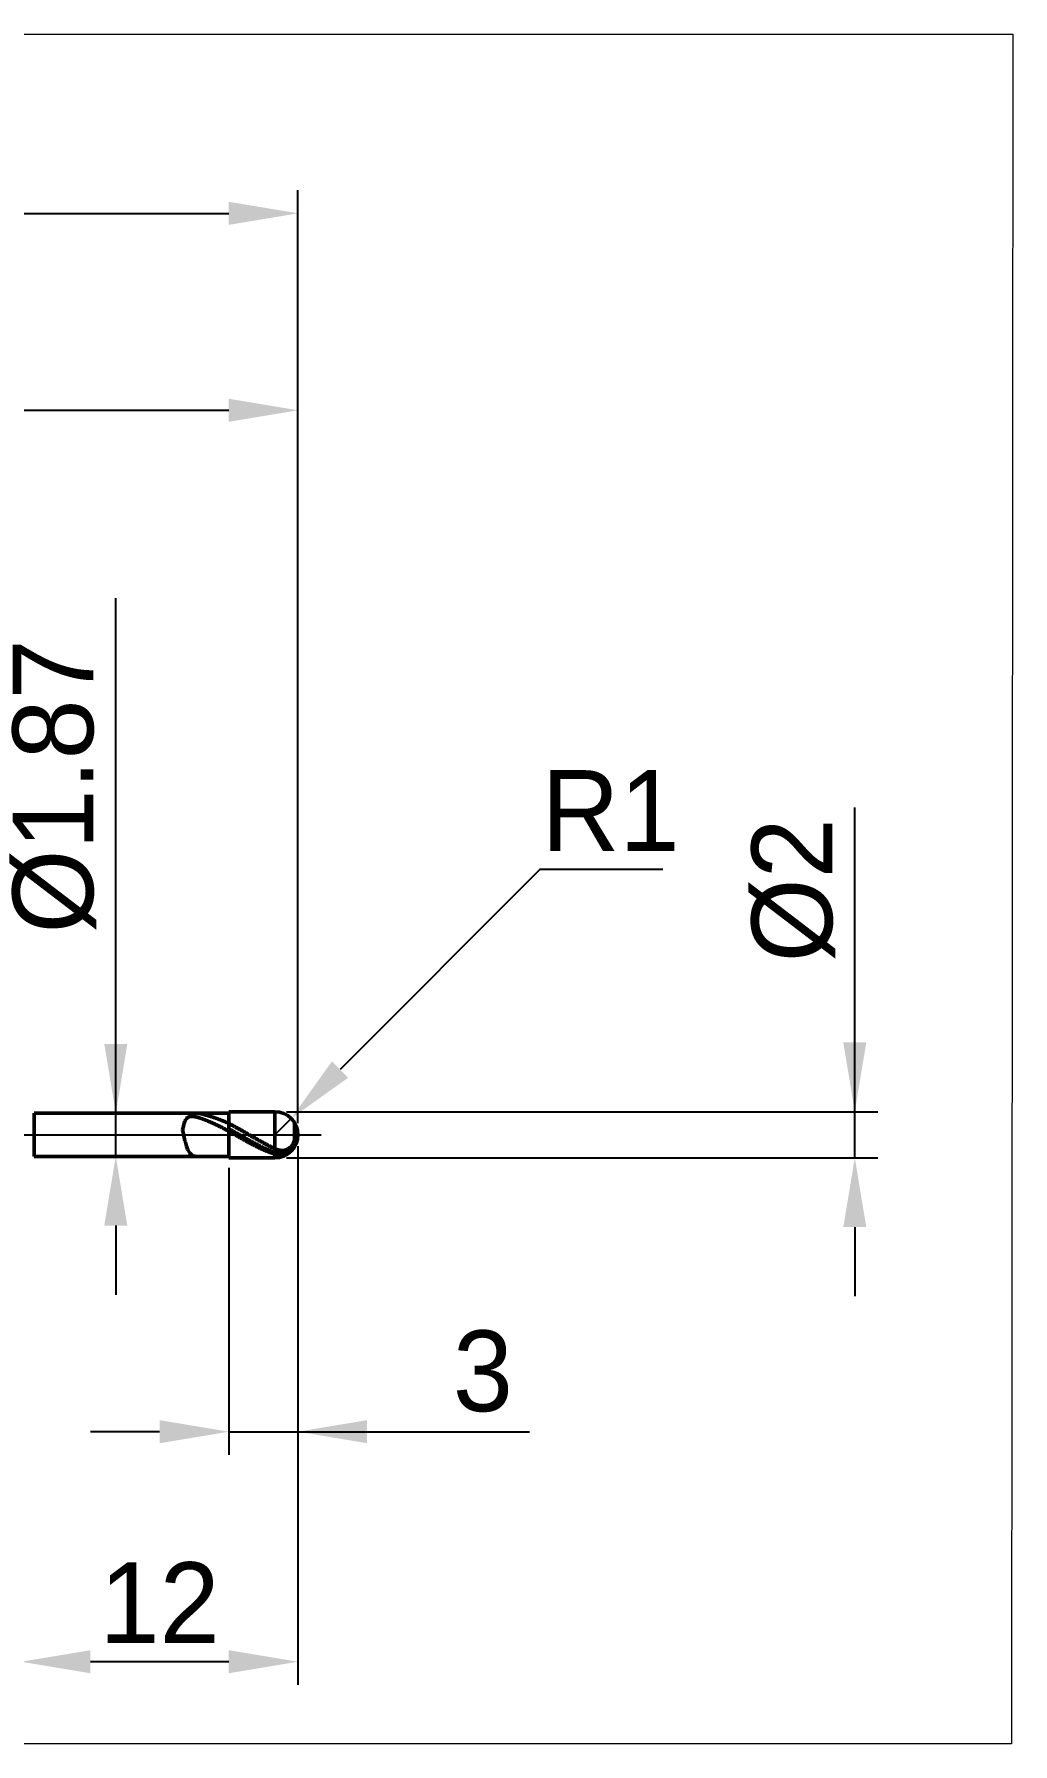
# Model space of a CAD drawing. Header units: millimetres. Extents: x -15.9 to 81, y -26.4 to 47.7.
# Drawn here: x 38.6 to 81, y -26.4 to 47.7 of the extents above; entities that cross this region are included whole.
import ezdxf

# ---------------------------------------------------------------- set-up
doc = ezdxf.new("R2010")
doc.units = ezdxf.units.MM
doc.header["$MEASUREMENT"] = 0
doc.linetypes.add('LONGDASHDASH', pattern=[7, 4, -1, 1, -1])
doc.layers.get('Defpoints').update_dxf_attribs({"linetype": 'CONTINUOUS'})
for name, color, linetype, lineweight in [('1', 4, 'CONTINUOUS', 50), ('2', 7, 'CONTINUOUS', 25), ('4', 2, 'LONGDASHDASH', 25), ('CUT', 1, 'CONTINUOUS', 25), ('INFTOTAL', 9, 'CONTINUOUS', 18), ('NOCUT', 7, 'CONTINUOUS', 25), ('SK2', 7, 'CONTINUOUS', 25), ('SK4', 2, 'LONGDASHDASH', 25)]:
    doc.layers.add(name, color=color, linetype=linetype, lineweight=lineweight)
doc.styles.add('Monospac821 BT', font='', dxfattribs={"height": 3.5})
doc.styles.get('Monospac821 BT').set_extended_font_data('Monospac821 BT')
doc.dimstyles.get("Standard").update_dxf_attribs({"dimtxt": 3.5, "dimasz": 3, "dimexe": 1, "dimexo": 0.5, "dimgap": 0.8, "dimtad": 1, "dimtoh": 1, "dimzin": 1, "dimdsep": 46, "dimtxsty": 'Monospac821 BT', "dimcen": 2.5, "dimadec": 1, "dimazin": 0, "dimtfac": 1, "dimtdec": 4, "dimtix": 1, "dimtmove": 1, "dimatfit": 3, "dimfxl": 1, "dimtolj": 1, "dimtzin": 1, "dimarcsym": 0})

# ---------------------------------------------------------------- blocks, each defined once
blk = doc.blocks.new('*D0')
at = {"layer": 'Defpoints', "color": 0}
for p in [(50, 39.936), (0, 1.845), (50, 0)]:
    blk.add_point(p, dxfattribs=at)
at = {"layer": 'SK2', "color": 0, "lineweight": -2}
for p, q in [((0, 2.345), (0, 40.936)), ((50, 0.5), (50, 40.936)), ((3, 39.936), (47, 39.936))]:
    blk.add_line(p, q, dxfattribs=at)
at = {"layer": 'SK2', "color": 0}
for points in [[(3, 40.436), (3, 39.436), (0, 39.936)], [(47, 39.436), (47, 40.436), (50, 39.936)]]:
    blk.add_solid(points, dxfattribs=at)
at = {"layer": 'SK2', "color": 0, "linetype": 'ByBlock', "insert": (25, 42.548), "char_height": 3.5, "attachment_point": 5}
blk.add_mtext('\\A1;50', dxfattribs=at)
blk = doc.blocks.new('*D3')
at = {"layer": '2', "color": 0, "lineweight": -2}
for p, q in [((74.15, 1), (74.15, 14.186)), ((74.15, 4), (74.15, 7)), ((49.5, 1), (75.15, 1)), ((74.15, -1), (74.15, 1)), ((49.5, -1), (75.15, -1)), ((74.15, -4), (74.15, -7))]:
    blk.add_line(p, q, dxfattribs=at)
at = {"layer": '2', "color": 0}
for points in [[(73.65, 4), (74.65, 4), (74.15, 1)], [(74.65, -4), (73.65, -4), (74.15, -1)]]:
    blk.add_solid(points, dxfattribs=at)
at = {"layer": 'Defpoints', "color": 0}
for p in [(49, 1), (74.15, 1), (49, -1)]:
    blk.add_point(p, dxfattribs=at)
at = {"layer": '2', "color": 0, "linetype": 'ByBlock', "insert": (71.488, 10.593), "char_height": 3.5, "attachment_point": 5, "rotation": 90}
blk.add_mtext('\\A1;%%c2', dxfattribs=at)
blk = doc.blocks.new('*D4')
at = {"layer": '2', "color": 0, "lineweight": -2}
for p, q in [((60.493, 11.493), (51.828, 2.828)), ((65.819, 11.493), (60.493, 11.493)), ((49, 0), (49.707, 0.707))]:
    blk.add_line(p, q, dxfattribs=at)
at = {"layer": '2', "color": 0}
blk.add_solid([(51.475, 3.182), (52.182, 2.475), (49.707, 0.707)], dxfattribs=at)
at = {"layer": 'Defpoints', "color": 0}
for p in [(49, 0), (49.707, 0.707)]:
    blk.add_point(p, dxfattribs=at)
at = {"layer": '2', "color": 0, "linetype": 'ByBlock', "insert": (63.556, 14.054), "char_height": 3.5, "attachment_point": 5}
blk.add_mtext('\\A1;R1', dxfattribs=at)
blk = doc.blocks.new('*D5')
at = {"layer": '2', "color": 0, "lineweight": -2}
for p, q in [((42.1, 0.935), (42.1, 23.2595)), ((42.1, 3.935), (42.1, 6.935)), ((46.5, 0.935), (41.1, 0.935)), ((42.1, -0.935), (42.1, 0.935)), ((46.5, -0.935), (41.1, -0.935)), ((42.1, -3.935), (42.1, -6.935))]:
    blk.add_line(p, q, dxfattribs=at)
at = {"layer": '2', "color": 0}
for points in [[(41.6, 3.935), (42.6, 3.935), (42.1, 0.935)], [(42.6, -3.935), (41.6, -3.935), (42.1, -0.935)]]:
    blk.add_solid(points, dxfattribs=at)
at = {"layer": 'Defpoints', "color": 0}
for p in [(42.1, 0.935), (47, 0.935), (47, -0.935)]:
    blk.add_point(p, dxfattribs=at)
at = {"layer": '2', "color": 0, "linetype": 'ByBlock', "insert": (39.438, 15.09725), "char_height": 3.5, "attachment_point": 5, "rotation": 90}
blk.add_mtext('\\A1;%%c1.87', dxfattribs=at)
blk = doc.blocks.new('*D7')
at = {"layer": '2', "color": 0, "lineweight": -2}
for p, q in [((50, -0.5), (50, -13.8675)), ((47, -1.435), (47, -13.8675)), ((44, -12.8675), (41, -12.8675)), ((47, -12.8675), (50, -12.8675)), ((50, -12.8675), (60.043, -12.8675)), ((53, -12.8675), (56, -12.8675))]:
    blk.add_line(p, q, dxfattribs=at)
at = {"layer": '2', "color": 0}
for points in [[(44, -13.3675), (44, -12.3675), (47, -12.8675)], [(53, -12.3675), (53, -13.3675), (50, -12.8675)]]:
    blk.add_solid(points, dxfattribs=at)
at = {"layer": 'Defpoints', "color": 0}
for p in [(50, 0), (47, -0.935), (50, -12.8675)]:
    blk.add_point(p, dxfattribs=at)
at = {"layer": '2', "color": 0, "linetype": 'ByBlock', "insert": (58.0215, -10.25625), "char_height": 3.5, "attachment_point": 5}
blk.add_mtext('\\A1;3', dxfattribs=at)
blk = doc.blocks.new('*D8')
at = {"layer": '2', "color": 0, "lineweight": -2}
for p, q in [((17, -2.5), (17, 32.4)), ((50, 0.5), (50, 32.4)), ((20, 31.4), (47, 31.4))]:
    blk.add_line(p, q, dxfattribs=at)
at = {"layer": '2', "color": 0}
for points in [[(20, 31.9), (20, 30.9), (17, 31.4)], [(47, 30.9), (47, 31.9), (50, 31.4)]]:
    blk.add_solid(points, dxfattribs=at)
at = {"layer": 'Defpoints', "color": 0}
for p in [(50, 31.4), (50, 0), (17, -3)]:
    blk.add_point(p, dxfattribs=at)
at = {"layer": '2', "color": 0, "linetype": 'ByBlock', "insert": (34.884, 34.011), "char_height": 3.5, "attachment_point": 5}
blk.add_mtext('\\A1;33', dxfattribs=at)
blk = doc.blocks.new('*D9')
at = {"layer": '2', "color": 0, "lineweight": -2}
for p, q in [((50, -0.5), (50, -23.838)), ((38, -1.5), (38, -23.838)), ((47, -22.838), (41, -22.838))]:
    blk.add_line(p, q, dxfattribs=at)
at = {"layer": '2', "color": 0}
for points in [[(41, -22.338), (41, -23.338), (38, -22.838)], [(47, -23.338), (47, -22.338), (50, -22.838)]]:
    blk.add_solid(points, dxfattribs=at)
at = {"layer": 'Defpoints', "color": 0}
for p in [(50, 0), (38, -1), (38, -22.838)]:
    blk.add_point(p, dxfattribs=at)
at = {"layer": '2', "color": 0, "linetype": 'ByBlock', "insert": (44, -20.278), "char_height": 3.5, "attachment_point": 5}
blk.add_mtext('\\A1;12', dxfattribs=at)

msp = doc.modelspace()

# ---------------------------------------------------------------- linework, layer by layer
at = {"layer": '1'}
for p, q in [((47, 0.935), (38.56, 0.935)), ((38.56, -0.935), (38.56, 0.935)), ((45.216667, 0.747013), (45.2, 0.733961)), ((45.233333, 0.757941), (45.216667, 0.747013)), ((45.25, 0.767033), (45.233333, 0.757941)), ((45.266667, 0.774535), (45.25, 0.767033)), ((45.283333, 0.780654), (45.266667, 0.774535)), ((45.3, 0.785568), (45.283333, 0.780654)), ((45.316667, 0.789424), (45.3, 0.785568)), ((45.333333, 0.792351), (45.316667, 0.789424)), ((45.35, 0.794456), (45.333333, 0.792351)), ((45.366667, 0.795832), (45.35, 0.794456)), ((45.383333, 0.796556), (45.366667, 0.795832)), ((45.4, 0.796697), (45.383333, 0.796556)), ((45.416667, 0.796312), (45.4, 0.796697)), ((45.433333, 0.795453), (45.416667, 0.796312)), ((45.45, 0.794163), (45.433333, 0.795453)), ((45.466667, 0.792479), (45.45, 0.794163)), ((45.483333, 0.790437), (45.466667, 0.792479)), ((45.5, 0.788065), (45.483333, 0.790437)), ((45.516667, 0.785391), (45.5, 0.788065)), ((45.533333, 0.782437), (45.516667, 0.785391)), ((45.55, 0.779224), (45.533333, 0.782437)), ((45.566667, 0.775772), (45.55, 0.779224)), ((45.583333, 0.772097), (45.566667, 0.775772)), ((45.6, 0.768215), (45.583333, 0.772097)), ((45.6, 0.934853), (45.587633, 0.935)), ((45.616667, 0.934222), (45.6, 0.934853)), ((45.616667, 0.76414), (45.6, 0.768215)), ((45.633333, 0.933141), (45.616667, 0.934222)), ((45.633333, 0.759884), (45.616667, 0.76414)), ((45.65, 0.931657), (45.633333, 0.933141)), ((45.65, 0.755459), (45.633333, 0.759884)), ((45.666667, 0.929811), (45.65, 0.931657)), ((45.666667, 0.750875), (45.65, 0.755459)), ((45.683333, 0.927641), (45.666667, 0.929811)), ((45.683333, 0.746143), (45.666667, 0.750875)), ((45.7, 0.925183), (45.683333, 0.927641)), ((45.7, 0.74127), (45.683333, 0.746143)), ((45.716667, 0.922467), (45.7, 0.925183)), ((45.716667, 0.736264), (45.7, 0.74127)), ((45.733333, 0.919521), (45.716667, 0.922467)), ((45.75, 0.91637), (45.733333, 0.919521)), ((45.766667, 0.913036), (45.75, 0.91637)), ((45.783333, 0.909538), (45.766667, 0.913036)), ((45.8, 0.905896), (45.783333, 0.909538)), ((45.816667, 0.902123), (45.8, 0.905896)), ((45.833333, 0.898234), (45.816667, 0.902123)), ((45.85, 0.894242), (45.833333, 0.898234)), ((45.866667, 0.890155), (45.85, 0.894242)), ((45.883333, 0.885984), (45.866667, 0.890155)), ((45.9, 0.881737), (45.883333, 0.885984)), ((45.916667, 0.87742), (45.9, 0.881737)), ((45.933333, 0.87304), (45.916667, 0.87742)), ((45.95, 0.868601), (45.933333, 0.87304)), ((45.966667, 0.864107), (45.95, 0.868601)), ((45.983333, 0.859563), (45.966667, 0.864107)), ((46, 0.85497), (45.983333, 0.859563)), ((46.016667, 0.850331), (46, 0.85497)), ((46.033333, 0.845647), (46.016667, 0.850331)), ((46.05, 0.840921), (46.033333, 0.845647)), ((46.066667, 0.836153), (46.05, 0.840921)), ((46.083333, 0.831343), (46.066667, 0.836153)), ((46.1, 0.826492), (46.083333, 0.831343)), ((46.116667, 0.8216), (46.1, 0.826492)), ((46.133333, 0.816667), (46.116667, 0.8216)), ((46.15, 0.811692), (46.133333, 0.816667)), ((46.166667, 0.806675), (46.15, 0.811692)), ((46.183333, 0.801615), (46.166667, 0.806675)), ((46.2, 0.796512), (46.183333, 0.801615)), ((46.216667, 0.791365), (46.2, 0.796512)), ((46.233333, 0.786172), (46.216667, 0.791365)), ((46.25, 0.780934), (46.233333, 0.786172)), ((46.266667, 0.775649), (46.25, 0.780934)), ((46.283333, 0.770316), (46.266667, 0.775649)), ((46.3, 0.764934), (46.283333, 0.770316)), ((46.316667, 0.759502), (46.3, 0.764934)), ((46.333333, 0.75402), (46.316667, 0.759502)), ((46.35, 0.748487), (46.333333, 0.75402)), ((46.366667, 0.742901), (46.35, 0.748487)), ((46.383333, 0.737263), (46.366667, 0.742901)), ((49, 1), (47, 1)), ((47, 1), (47, 0.935)), ((47, 1), (47, -1)), ((47, -0.935), (47, 0.935)), ((49, 1), (49, -1)), ((45.016667, 0.303933), (45, 0.219205)), ((45, 0.219205), (45, 0.196412)), ((45, 0.196412), (45.016667, 0.113173)), ((45.033333, 0.378112), (45.016667, 0.303933)), ((45.016667, 0.113173), (45.033333, 0.032114)), ((45.05, 0.442608), (45.033333, 0.378112)), ((45.033333, 0.032114), (45.05, -0.046191)), ((45.066667, 0.498375), (45.05, 0.442608)), ((45.083333, 0.54638), (45.066667, 0.498375)), ((45.1, 0.587557), (45.083333, 0.54638)), ((45.116667, 0.622771), (45.1, 0.587557)), ((45.133333, 0.652807), (45.116667, 0.622771)), ((45.15, 0.678368), (45.133333, 0.652807)), ((45.166667, 0.700069), (45.15, 0.678368)), ((45.183333, 0.718445), (45.166667, 0.700069)), ((45.2, 0.733961), (45.183333, 0.718445)), ((45.733333, 0.731134), (45.716667, 0.736264)), ((45.75, 0.725885), (45.733333, 0.731134)), ((45.766667, 0.720524), (45.75, 0.725885)), ((45.783333, 0.715056), (45.766667, 0.720524)), ((45.8, 0.709486), (45.783333, 0.715056)), ((45.816667, 0.703818), (45.8, 0.709486)), ((45.833333, 0.698058), (45.816667, 0.703818)), ((45.85, 0.692209), (45.833333, 0.698058)), ((45.866667, 0.686274), (45.85, 0.692209)), ((45.883333, 0.680257), (45.866667, 0.686274)), ((45.9, 0.67416), (45.883333, 0.680257)), ((45.916667, 0.667986), (45.9, 0.67416)), ((45.933333, 0.661738), (45.916667, 0.667986)), ((45.95, 0.655417), (45.933333, 0.661738)), ((45.966667, 0.649026), (45.95, 0.655417)), ((45.983333, 0.642568), (45.966667, 0.649026)), ((46, 0.636042), (45.983333, 0.642568)), ((46.016667, 0.629452), (46, 0.636042)), ((46.033333, 0.622798), (46.016667, 0.629452)), ((46.05, 0.616082), (46.033333, 0.622798)), ((46.066667, 0.609305), (46.05, 0.616082)), ((46.083333, 0.602469), (46.066667, 0.609305)), ((46.1, 0.595574), (46.083333, 0.602469)), ((46.116667, 0.588622), (46.1, 0.595574)), ((46.133333, 0.581614), (46.116667, 0.588622)), ((46.15, 0.57455), (46.133333, 0.581614)), ((46.166667, 0.567431), (46.15, 0.57455)), ((46.183333, 0.560259), (46.166667, 0.567431)), ((46.2, 0.553034), (46.183333, 0.560259)), ((46.216667, 0.545757), (46.2, 0.553034)), ((46.233333, 0.538429), (46.216667, 0.545757)), ((46.25, 0.531051), (46.233333, 0.538429)), ((46.266667, 0.523623), (46.25, 0.531051)), ((46.283333, 0.516146), (46.266667, 0.523623)), ((46.3, 0.508621), (46.283333, 0.516146)), ((46.316667, 0.501049), (46.3, 0.508621)), ((46.333333, 0.493431), (46.316667, 0.501049)), ((46.35, 0.485766), (46.333333, 0.493431)), ((46.366667, 0.478057), (46.35, 0.485766)), ((46.383333, 0.470303), (46.366667, 0.478057)), ((46.4, 0.73157), (46.383333, 0.737263)), ((46.4, 0.462505), (46.383333, 0.470303)), ((46.416667, 0.725824), (46.4, 0.73157)), ((46.416667, 0.454665), (46.4, 0.462505)), ((46.433333, 0.720022), (46.416667, 0.725824)), ((46.433333, 0.446782), (46.416667, 0.454665)), ((46.45, 0.714165), (46.433333, 0.720022)), ((46.45, 0.438858), (46.433333, 0.446782)), ((46.466667, 0.708252), (46.45, 0.714165)), ((46.466667, 0.430894), (46.45, 0.438858)), ((46.483333, 0.702282), (46.466667, 0.708252)), ((46.483333, 0.422889), (46.466667, 0.430894)), ((46.5, 0.696255), (46.483333, 0.702282)), ((46.5, 0.414846), (46.483333, 0.422889)), ((46.516667, 0.690171), (46.5, 0.696255)), ((46.516667, 0.406764), (46.5, 0.414846)), ((46.533333, 0.68403), (46.516667, 0.690171)), ((46.533333, 0.398644), (46.516667, 0.406764)), ((46.55, 0.677831), (46.533333, 0.68403)), ((46.55, 0.390487), (46.533333, 0.398644)), ((46.566667, 0.671574), (46.55, 0.677831)), ((46.566667, 0.382294), (46.55, 0.390487)), ((46.583333, 0.66526), (46.566667, 0.671574)), ((46.583333, 0.374066), (46.566667, 0.382294)), ((46.6, 0.658888), (46.583333, 0.66526)), ((46.6, 0.365803), (46.583333, 0.374066)), ((46.616667, 0.652458), (46.6, 0.658888)), ((46.616667, 0.357507), (46.6, 0.365803)), ((46.633333, 0.645971), (46.616667, 0.652458)), ((46.633333, 0.349177), (46.616667, 0.357507)), ((46.65, 0.639426), (46.633333, 0.645971)), ((46.65, 0.340815), (46.633333, 0.349177)), ((46.666667, 0.632824), (46.65, 0.639426)), ((46.666667, 0.332421), (46.65, 0.340815)), ((46.683333, 0.626165), (46.666667, 0.632824)), ((46.683333, 0.323997), (46.666667, 0.332421)), ((46.7, 0.619449), (46.683333, 0.626165)), ((46.7, 0.315542), (46.683333, 0.323997)), ((46.716667, 0.612678), (46.7, 0.619449)), ((46.716667, 0.307058), (46.7, 0.315542)), ((46.733333, 0.60585), (46.716667, 0.612678)), ((46.733333, 0.298546), (46.716667, 0.307058)), ((46.75, 0.598967), (46.733333, 0.60585)), ((46.75, 0.290007), (46.733333, 0.298546)), ((46.766667, 0.59203), (46.75, 0.598967)), ((46.766667, 0.28144), (46.75, 0.290007)), ((46.783333, 0.585038), (46.766667, 0.59203)), ((46.783333, 0.272847), (46.766667, 0.28144)), ((46.8, 0.577992), (46.783333, 0.585038)), ((46.8, 0.264229), (46.783333, 0.272847)), ((46.816667, 0.570893), (46.8, 0.577992)), ((46.816667, 0.255587), (46.8, 0.264229)), ((46.833333, 0.563741), (46.816667, 0.570893)), ((46.833333, 0.246921), (46.816667, 0.255587)), ((46.85, 0.556537), (46.833333, 0.563741)), ((46.85, 0.238232), (46.833333, 0.246921)), ((46.866667, 0.549281), (46.85, 0.556537)), ((46.866667, 0.229521), (46.85, 0.238232)), ((46.883333, 0.541975), (46.866667, 0.549281)), ((46.883333, 0.220789), (46.866667, 0.229521)), ((46.9, 0.534619), (46.883333, 0.541975)), ((46.9, 0.212036), (46.883333, 0.220789)), ((46.916667, 0.527213), (46.9, 0.534619)), ((46.916667, 0.203264), (46.9, 0.212036)), ((46.933333, 0.519758), (46.916667, 0.527213)), ((46.933333, 0.194472), (46.916667, 0.203264)), ((46.95, 0.512255), (46.933333, 0.519758)), ((46.95, 0.185663), (46.933333, 0.194472)), ((46.966667, 0.504705), (46.95, 0.512255)), ((46.966667, 0.176837), (46.95, 0.185663)), ((46.983333, 0.497108), (46.966667, 0.504705)), ((46.983333, 0.167994), (46.966667, 0.176837)), ((47, 0.489465), (46.983333, 0.497108)), ((47, 0.159136), (46.983333, 0.167994)), ((47, 0.488457), (47, 0.489465)), ((47.016667, 0.480038), (47, 0.488457)), ((47, 0.253224), (47, 0.254972)), ((47, 0.254972), (47.016667, 0.245779)), ((47.016667, 0.151052), (47, 0.160557)), ((47, 0.160557), (47, 0.159136)), ((47.033333, 0.471574), (47.016667, 0.480038)), ((47.016667, 0.245779), (47.033333, 0.236564)), ((47.033333, 0.141533), (47.016667, 0.151052)), ((47.05, 0.463067), (47.033333, 0.471574)), ((47.033333, 0.236564), (47.05, 0.227327)), ((47.05, 0.132001), (47.033333, 0.141533)), ((47.066667, 0.454517), (47.05, 0.463067)), ((47.05, 0.227327), (47.066667, 0.218069)), ((47.066667, 0.122456), (47.05, 0.132001)), ((47.083333, 0.445925), (47.066667, 0.454517)), ((47.066667, 0.218069), (47.083333, 0.208791)), ((47.083333, 0.112901), (47.066667, 0.122456)), ((47.1, 0.437292), (47.083333, 0.445925)), ((47.083333, 0.208791), (47.1, 0.199494)), ((47.1, 0.103335), (47.083333, 0.112901)), ((47.116667, 0.428618), (47.1, 0.437292)), ((47.1, 0.199494), (47.116667, 0.190178)), ((47.116667, 0.093759), (47.1, 0.103335)), ((47.133333, 0.419905), (47.116667, 0.428618)), ((47.116667, 0.190178), (47.133333, 0.180844)), ((47.133333, 0.084175), (47.116667, 0.093759)), ((47.15, 0.411152), (47.133333, 0.419905)), ((47.133333, 0.180844), (47.15, 0.171494)), ((47.15, 0.074583), (47.133333, 0.084175)), ((47.166667, 0.402362), (47.15, 0.411152)), ((47.15, 0.171494), (47.166667, 0.162128)), ((47.166667, 0.064984), (47.15, 0.074583)), ((47.183333, 0.393534), (47.166667, 0.402362)), ((47.166667, 0.162128), (47.183333, 0.152747)), ((47.183333, 0.055379), (47.166667, 0.064984)), ((47.2, 0.38467), (47.183333, 0.393534)), ((47.183333, 0.152747), (47.2, 0.143351)), ((47.2, 0.045768), (47.183333, 0.055379)), ((47.216667, 0.37577), (47.2, 0.38467)), ((47.2, 0.143351), (47.216667, 0.133943)), ((47.216667, 0.036154), (47.2, 0.045768)), ((47.233333, 0.366836), (47.216667, 0.37577)), ((47.216667, 0.133943), (47.233333, 0.124522)), ((47.233333, 0.026536), (47.216667, 0.036154)), ((47.25, 0.357867), (47.233333, 0.366836)), ((47.233333, 0.124522), (47.25, 0.115089)), ((47.25, 0.016916), (47.233333, 0.026536)), ((47.266667, 0.348865), (47.25, 0.357867)), ((47.25, 0.115089), (47.266667, 0.105646)), ((47.266667, 0.007294), (47.25, 0.016916)), ((47.283333, 0.339832), (47.266667, 0.348865)), ((47.266667, 0.105646), (47.283333, 0.096193)), ((47.283333, -0.002328), (47.266667, 0.007294)), ((47.3, 0.330766), (47.283333, 0.339832)), ((47.283333, 0.096193), (47.3, 0.086731)), ((47.316667, 0.32167), (47.3, 0.330766)), ((47.3, 0.086731), (47.316667, 0.077261)), ((47.333333, 0.312544), (47.316667, 0.32167)), ((47.316667, 0.077261), (47.333333, 0.067784)), ((47.35, 0.303389), (47.333333, 0.312544)), ((47.333333, 0.067784), (47.35, 0.058301)), ((47.366667, 0.294207), (47.35, 0.303389)), ((47.35, 0.058301), (47.366667, 0.048812)), ((47.383333, 0.284996), (47.366667, 0.294207)), ((47.366667, 0.048812), (47.383333, 0.039319)), ((47.4, 0.27576), (47.383333, 0.284996)), ((47.383333, 0.039319), (47.4, 0.029822)), ((47.416667, 0.266498), (47.4, 0.27576)), ((47.4, 0.029822), (47.416667, 0.020322)), ((47.433333, 0.257211), (47.416667, 0.266498)), ((47.416667, 0.020322), (47.433333, 0.01082)), ((47.45, 0.247901), (47.433333, 0.257211)), ((47.433333, 0.01082), (47.45, 0.001318)), ((47.466667, 0.238567), (47.45, 0.247901)), ((47.45, 0.001318), (47.466667, -0.008185)), ((47.483333, 0.229212), (47.466667, 0.238567)), ((47.5, 0.219835), (47.483333, 0.229212)), ((47.516667, 0.210438), (47.5, 0.219835)), ((47.533333, 0.201021), (47.516667, 0.210438)), ((47.55, 0.191586), (47.533333, 0.201021)), ((47.566667, 0.182133), (47.55, 0.191586)), ((47.583333, 0.172663), (47.566667, 0.182133)), ((47.6, 0.163177), (47.583333, 0.172663)), ((47.616667, 0.153676), (47.6, 0.163177)), ((47.633333, 0.144161), (47.616667, 0.153676)), ((47.65, 0.134633), (47.633333, 0.144161)), ((47.666667, 0.125092), (47.65, 0.134633)), ((47.683333, 0.115539), (47.666667, 0.125092)), ((47.7, 0.105976), (47.683333, 0.115539)), ((47.716667, 0.096403), (47.7, 0.105976)), ((47.733333, 0.086821), (47.716667, 0.096403)), ((47.75, 0.077231), (47.733333, 0.086821)), ((47.766667, 0.067633), (47.75, 0.077231)), ((47.783333, 0.05803), (47.766667, 0.067633)), ((47.8, 0.048421), (47.783333, 0.05803)), ((47.816667, 0.038808), (47.8, 0.048421)), ((47.833333, 0.029191), (47.816667, 0.038808)), ((47.85, 0.019571), (47.833333, 0.029191)), ((47.866667, 0.00995), (47.85, 0.019571)), ((47.883333, 0.000328), (47.866667, 0.00995)), ((47.9, -0.009295), (47.883333, 0.000328)), ((49.85, -0.209099), (49.85, 0.526783)), ((49.85, 0.526783), (49.85, -0.209099)), ((45.05, -0.046191), (45.066667, -0.121296)), ((45.066667, -0.121296), (45.083333, -0.192872)), ((45.083333, -0.192872), (45.1, -0.260685)), ((45.1, -0.260685), (45.116667, -0.324591)), ((45.116667, -0.324591), (45.133333, -0.384516)), ((45.133333, -0.384516), (45.15, -0.44045)), ((45.15, -0.44045), (45.166667, -0.49243)), ((45.166667, -0.49243), (45.183333, -0.540535)), ((45.183333, -0.540535), (45.2, -0.584878)), ((45.2, -0.584878), (45.216667, -0.625593)), ((45.216667, -0.625593), (45.233333, -0.662836)), ((45.233333, -0.662836), (45.25, -0.696774)), ((45.25, -0.696774), (45.266667, -0.727583)), ((45.266667, -0.727583), (45.283333, -0.755443)), ((47.3, -0.01195), (47.283333, -0.002328)), ((47.316667, -0.021571), (47.3, -0.01195)), ((47.333333, -0.031191), (47.316667, -0.021571)), ((47.35, -0.040807), (47.333333, -0.031191)), ((47.366667, -0.050419), (47.35, -0.040807)), ((47.383333, -0.060027), (47.366667, -0.050419)), ((47.4, -0.069629), (47.383333, -0.060027)), ((47.416667, -0.079225), (47.4, -0.069629)), ((47.433333, -0.088813), (47.416667, -0.079225)), ((47.45, -0.098394), (47.433333, -0.088813)), ((47.466667, -0.107965), (47.45, -0.098394)), ((47.466667, -0.008185), (47.483333, -0.017687)), ((47.483333, -0.117526), (47.466667, -0.107965)), ((47.483333, -0.017687), (47.5, -0.027187)), ((47.5, -0.127076), (47.483333, -0.117526)), ((47.5, -0.027187), (47.516667, -0.036685)), ((47.516667, -0.136615), (47.5, -0.127076)), ((47.516667, -0.036685), (47.533333, -0.046179)), ((47.533333, -0.14614), (47.516667, -0.136615)), ((47.533333, -0.046179), (47.55, -0.055669)), ((47.55, -0.155653), (47.533333, -0.14614)), ((47.55, -0.055669), (47.566667, -0.065154)), ((47.566667, -0.165151), (47.55, -0.155653)), ((47.566667, -0.065154), (47.583333, -0.074633)), ((47.583333, -0.174633), (47.566667, -0.165151)), ((47.583333, -0.074633), (47.6, -0.084105)), ((47.6, -0.1841), (47.583333, -0.174633)), ((47.6, -0.084105), (47.616667, -0.093569)), ((47.616667, -0.193549), (47.6, -0.1841)), ((47.616667, -0.093569), (47.633333, -0.103025)), ((47.633333, -0.20298), (47.616667, -0.193549)), ((47.633333, -0.103025), (47.65, -0.112471)), ((47.65, -0.212393), (47.633333, -0.20298)), ((47.65, -0.112471), (47.666667, -0.121907)), ((47.666667, -0.221786), (47.65, -0.212393)), ((47.666667, -0.121907), (47.683333, -0.131331)), ((47.683333, -0.231158), (47.666667, -0.221786)), ((47.683333, -0.131331), (47.7, -0.140743)), ((47.7, -0.240509), (47.683333, -0.231158)), ((47.7, -0.140743), (47.716667, -0.150142)), ((47.716667, -0.249838), (47.7, -0.240509)), ((47.716667, -0.150142), (47.733333, -0.159527)), ((47.733333, -0.259144), (47.716667, -0.249838)), ((47.733333, -0.159527), (47.75, -0.168898)), ((47.75, -0.268426), (47.733333, -0.259144)), ((47.75, -0.168898), (47.766667, -0.178253)), ((47.766667, -0.277682), (47.75, -0.268426)), ((47.766667, -0.178253), (47.783333, -0.187591)), ((47.783333, -0.286913), (47.766667, -0.277682)), ((47.783333, -0.187591), (47.8, -0.196912)), ((47.8, -0.296118), (47.783333, -0.286913)), ((47.8, -0.196912), (47.816667, -0.206215)), ((47.816667, -0.305295), (47.8, -0.296118)), ((47.816667, -0.206215), (47.833333, -0.215498)), ((47.833333, -0.314444), (47.816667, -0.305295)), ((47.833333, -0.215498), (47.85, -0.224762)), ((47.85, -0.323564), (47.833333, -0.314444)), ((47.85, -0.224762), (47.866667, -0.234005)), ((47.866667, -0.332653), (47.85, -0.323564)), ((47.866667, -0.234005), (47.883333, -0.243226)), ((47.883333, -0.341712), (47.866667, -0.332653)), ((47.883333, -0.243226), (47.9, -0.252424)), ((47.9, -0.35074), (47.883333, -0.341712)), ((47.916667, -0.018916), (47.9, -0.009295)), ((47.9, -0.252424), (47.916667, -0.2616)), ((47.916667, -0.359734), (47.9, -0.35074)), ((47.933333, -0.028536), (47.916667, -0.018916)), ((47.916667, -0.2616), (47.933333, -0.270751)), ((47.933333, -0.368696), (47.916667, -0.359734)), ((47.95, -0.038153), (47.933333, -0.028536)), ((47.933333, -0.270751), (47.95, -0.279877)), ((47.95, -0.377623), (47.933333, -0.368696)), ((47.966667, -0.047767), (47.95, -0.038153)), ((47.95, -0.279877), (47.966667, -0.288977)), ((47.966667, -0.386516), (47.95, -0.377623)), ((47.983333, -0.057376), (47.966667, -0.047767)), ((47.966667, -0.288977), (47.983333, -0.29805)), ((47.983333, -0.395372), (47.966667, -0.386516)), ((48, -0.06698), (47.983333, -0.057376)), ((47.983333, -0.29805), (48, -0.307096)), ((48, -0.404192), (47.983333, -0.395372)), ((48.016667, -0.076577), (48, -0.06698)), ((48, -0.307096), (48.016667, -0.316113)), ((48.016667, -0.412975), (48, -0.404192)), ((48.033333, -0.086168), (48.016667, -0.076577)), ((48.016667, -0.316113), (48.033333, -0.325101)), ((48.033333, -0.421719), (48.016667, -0.412975)), ((48.05, -0.095751), (48.033333, -0.086168)), ((48.033333, -0.325101), (48.05, -0.334059)), ((48.05, -0.430425), (48.033333, -0.421719)), ((48.066667, -0.105324), (48.05, -0.095751)), ((48.05, -0.334059), (48.066667, -0.342986)), ((48.066667, -0.43909), (48.05, -0.430425)), ((48.083333, -0.114888), (48.066667, -0.105324)), ((48.066667, -0.342986), (48.083333, -0.351881)), ((48.083333, -0.447715), (48.066667, -0.43909)), ((48.1, -0.124442), (48.083333, -0.114888)), ((48.083333, -0.351881), (48.1, -0.360744)), ((48.1, -0.456298), (48.083333, -0.447715)), ((48.116667, -0.133983), (48.1, -0.124442)), ((48.1, -0.360744), (48.116667, -0.369573)), ((48.116667, -0.464839), (48.1, -0.456298)), ((48.133333, -0.143513), (48.116667, -0.133983)), ((48.116667, -0.369573), (48.133333, -0.378368)), ((48.133333, -0.473338), (48.116667, -0.464839)), ((48.15, -0.153029), (48.133333, -0.143513)), ((48.133333, -0.378368), (48.15, -0.387128)), ((48.15, -0.481792), (48.133333, -0.473338)), ((48.166667, -0.162531), (48.15, -0.153029)), ((48.15, -0.387128), (48.166667, -0.395852)), ((48.166667, -0.490201), (48.15, -0.481792)), ((48.183333, -0.172018), (48.166667, -0.162531)), ((48.166667, -0.395852), (48.183333, -0.40454)), ((48.183333, -0.498566), (48.166667, -0.490201)), ((48.2, -0.181489), (48.183333, -0.172018)), ((48.183333, -0.40454), (48.2, -0.41319)), ((48.2, -0.506884), (48.183333, -0.498566)), ((48.216667, -0.190943), (48.2, -0.181489)), ((48.2, -0.41319), (48.216667, -0.421802)), ((48.216667, -0.515155), (48.2, -0.506884)), ((48.233333, -0.200379), (48.216667, -0.190943)), ((48.216667, -0.421802), (48.233333, -0.430374)), ((48.233333, -0.523378), (48.216667, -0.515155)), ((48.25, -0.209797), (48.233333, -0.200379)), ((48.233333, -0.430374), (48.25, -0.438907)), ((48.25, -0.531553), (48.233333, -0.523378)), ((48.266667, -0.219196), (48.25, -0.209797)), ((48.25, -0.438907), (48.266667, -0.4474)), ((48.266667, -0.539679), (48.25, -0.531553)), ((48.283333, -0.228574), (48.266667, -0.219196)), ((48.266667, -0.4474), (48.283333, -0.45585)), ((48.283333, -0.547755), (48.266667, -0.539679)), ((48.3, -0.237931), (48.283333, -0.228574)), ((48.283333, -0.45585), (48.3, -0.464259)), ((48.3, -0.55578), (48.283333, -0.547755)), ((48.316667, -0.247266), (48.3, -0.237931)), ((48.3, -0.464259), (48.316667, -0.472625)), ((48.316667, -0.563754), (48.3, -0.55578)), ((48.333333, -0.256578), (48.316667, -0.247266)), ((48.316667, -0.472625), (48.333333, -0.480946)), ((48.333333, -0.571675), (48.316667, -0.563754)), ((48.35, -0.265866), (48.333333, -0.256578)), ((48.333333, -0.480946), (48.35, -0.489224)), ((48.35, -0.579543), (48.333333, -0.571675)), ((48.366667, -0.27513), (48.35, -0.265866)), ((48.35, -0.489224), (48.366667, -0.497456)), ((48.366667, -0.587358), (48.35, -0.579543)), ((48.383333, -0.284368), (48.366667, -0.27513)), ((48.366667, -0.497456), (48.383333, -0.505642)), ((48.383333, -0.595119), (48.366667, -0.587358)), ((48.4, -0.29358), (48.383333, -0.284368)), ((48.383333, -0.505642), (48.4, -0.513781)), ((48.4, -0.602824), (48.383333, -0.595119)), ((48.416667, -0.302765), (48.4, -0.29358)), ((48.4, -0.513781), (48.416667, -0.521872)), ((48.416667, -0.610474), (48.4, -0.602824)), ((48.433333, -0.311922), (48.416667, -0.302765)), ((48.416667, -0.521872), (48.433333, -0.529916)), ((48.433333, -0.618067), (48.416667, -0.610474)), ((48.45, -0.32105), (48.433333, -0.311922)), ((48.433333, -0.529916), (48.45, -0.53791)), ((48.45, -0.625602), (48.433333, -0.618067)), ((48.466667, -0.330148), (48.45, -0.32105)), ((48.45, -0.53791), (48.466667, -0.545854)), ((48.466667, -0.63308), (48.45, -0.625602)), ((48.483333, -0.339215), (48.466667, -0.330148)), ((48.466667, -0.545854), (48.483333, -0.553748)), ((48.483333, -0.640499), (48.466667, -0.63308)), ((48.5, -0.348251), (48.483333, -0.339215)), ((48.483333, -0.553748), (48.5, -0.561591)), ((48.5, -0.647859), (48.483333, -0.640499)), ((48.516667, -0.357255), (48.5, -0.348251)), ((48.5, -0.561591), (48.516667, -0.569381)), ((48.516667, -0.655159), (48.5, -0.647859)), ((48.533333, -0.366226), (48.516667, -0.357255)), ((48.516667, -0.569381), (48.533333, -0.577119)), ((48.533333, -0.662399), (48.516667, -0.655159)), ((48.55, -0.375163), (48.533333, -0.366226)), ((48.533333, -0.577119), (48.55, -0.584803)), ((48.55, -0.669576), (48.533333, -0.662399)), ((48.566667, -0.384065), (48.55, -0.375163)), ((48.55, -0.584803), (48.566667, -0.592434)), ((48.566667, -0.676692), (48.55, -0.669576)), ((48.583333, -0.392932), (48.566667, -0.384065)), ((48.566667, -0.592434), (48.583333, -0.600009)), ((48.583333, -0.683746), (48.566667, -0.676692)), ((48.6, -0.401762), (48.583333, -0.392932)), ((48.583333, -0.600009), (48.6, -0.607529)), ((48.6, -0.690736), (48.583333, -0.683746)), ((48.616667, -0.410555), (48.6, -0.401762)), ((48.6, -0.607529), (48.616667, -0.614993)), ((48.616667, -0.697662), (48.6, -0.690736)), ((48.633333, -0.41931), (48.616667, -0.410555)), ((48.616667, -0.614993), (48.633333, -0.622399)), ((48.633333, -0.704523), (48.616667, -0.697662)), ((48.65, -0.428026), (48.633333, -0.41931)), ((48.633333, -0.622399), (48.65, -0.629748)), ((48.65, -0.711319), (48.633333, -0.704523)), ((48.666667, -0.436703), (48.65, -0.428026)), ((48.65, -0.629748), (48.666667, -0.637039)), ((48.666667, -0.71805), (48.65, -0.711319)), ((48.683333, -0.445339), (48.666667, -0.436703)), ((48.666667, -0.637039), (48.683333, -0.644271)), ((48.683333, -0.724713), (48.666667, -0.71805)), ((48.7, -0.453934), (48.683333, -0.445339)), ((48.683333, -0.644271), (48.7, -0.651443)), ((48.7, -0.73131), (48.683333, -0.724713)), ((48.716667, -0.462487), (48.7, -0.453934)), ((48.7, -0.651443), (48.716667, -0.658555)), ((48.716667, -0.737839), (48.7, -0.73131)), ((48.733333, -0.470997), (48.716667, -0.462487)), ((48.716667, -0.658555), (48.733333, -0.665605)), ((48.733333, -0.7443), (48.716667, -0.737839)), ((48.75, -0.479463), (48.733333, -0.470997)), ((48.733333, -0.665605), (48.75, -0.672595)), ((48.766667, -0.487885), (48.75, -0.479463)), ((48.75, -0.672595), (48.766667, -0.679521)), ((48.783333, -0.496262), (48.766667, -0.487885)), ((48.766667, -0.679521), (48.783333, -0.686385)), ((48.8, -0.504593), (48.783333, -0.496262)), ((48.783333, -0.686385), (48.8, -0.693186)), ((48.816667, -0.512877), (48.8, -0.504593)), ((48.8, -0.693186), (48.816667, -0.699922)), ((48.833333, -0.521114), (48.816667, -0.512877)), ((48.816667, -0.699922), (48.833333, -0.706593)), ((48.85, -0.529302), (48.833333, -0.521114)), ((48.833333, -0.706593), (48.85, -0.713199)), ((48.866667, -0.537441), (48.85, -0.529302)), ((48.85, -0.713199), (48.866667, -0.719739)), ((48.883333, -0.545531), (48.866667, -0.537441)), ((48.866667, -0.719739), (48.883333, -0.726213)), ((48.9, -0.55357), (48.883333, -0.545531)), ((48.883333, -0.726213), (48.9, -0.732619)), ((48.916667, -0.561558), (48.9, -0.55357)), ((48.9, -0.732619), (48.916667, -0.738957)), ((48.933333, -0.569494), (48.916667, -0.561558)), ((48.916667, -0.738957), (48.933333, -0.745227)), ((48.95, -0.577377), (48.933333, -0.569494)), ((48.966667, -0.585207), (48.95, -0.577377)), ((48.983333, -0.592982), (48.966667, -0.585207)), ((49, -0.600703), (48.983333, -0.592982)), ((49.016667, -0.60822), (49, -0.600703)), ((49.033333, -0.615382), (49.016667, -0.60822)), ((49.05, -0.622184), (49.033333, -0.615382)), ((49.066667, -0.628621), (49.05, -0.622184)), ((49.083333, -0.634689), (49.066667, -0.628621)), ((49.1, -0.640383), (49.083333, -0.634689)), ((49.116667, -0.645696), (49.1, -0.640383)), ((49.133333, -0.650624), (49.116667, -0.645696)), ((49.15, -0.655161), (49.133333, -0.650624)), ((49.166667, -0.659301), (49.15, -0.655161)), ((49.183333, -0.663037), (49.166667, -0.659301)), ((49.2, -0.666362), (49.183333, -0.663037)), ((49.216667, -0.669271), (49.2, -0.666362)), ((49.233333, -0.671754), (49.216667, -0.669271)), ((49.25, -0.673806), (49.233333, -0.671754)), ((49.266667, -0.675417), (49.25, -0.673806)), ((49.283333, -0.676579), (49.266667, -0.675417)), ((49.3, -0.677282), (49.283333, -0.676579)), ((49.316667, -0.677518), (49.3, -0.677282)), ((49.333333, -0.677274), (49.316667, -0.677518)), ((49.35, -0.676542), (49.333333, -0.677274)), ((49.366667, -0.675307), (49.35, -0.676542)), ((49.383333, -0.673558), (49.366667, -0.675307)), ((49.4, -0.671281), (49.383333, -0.673558)), ((49.416667, -0.668459), (49.4, -0.671281)), ((49.433333, -0.665078), (49.416667, -0.668459)), ((49.45, -0.661117), (49.433333, -0.665078)), ((49.466667, -0.656559), (49.45, -0.661117)), ((49.483333, -0.651381), (49.466667, -0.656559)), ((49.5, -0.645558), (49.483333, -0.651381)), ((49.516667, -0.639064), (49.5, -0.645558)), ((49.533333, -0.631869), (49.516667, -0.639064)), ((49.55, -0.623938), (49.533333, -0.631869)), ((49.566667, -0.615233), (49.55, -0.623938)), ((49.583333, -0.60571), (49.566667, -0.615233)), ((49.566667, -0.747865), (49.583333, -0.738838)), ((49.6, -0.595318), (49.583333, -0.60571)), ((49.583333, -0.738838), (49.6, -0.729171)), ((49.616667, -0.583999), (49.6, -0.595318)), ((49.6, -0.729171), (49.616667, -0.718838)), ((49.633333, -0.571684), (49.616667, -0.583999)), ((49.616667, -0.718838), (49.633333, -0.707812)), ((49.65, -0.558291), (49.633333, -0.571684)), ((49.633333, -0.707812), (49.65, -0.696059)), ((49.65, -0.73694), (49.633333, -0.749264)), ((49.666667, -0.543724), (49.65, -0.558291)), ((49.65, -0.696059), (49.666667, -0.683542)), ((49.666667, -0.723878), (49.65, -0.73694)), ((49.683333, -0.527864), (49.666667, -0.543724)), ((49.666667, -0.683542), (49.683333, -0.670222)), ((49.683333, -0.71004), (49.666667, -0.723878)), ((49.7, -0.510565), (49.683333, -0.527864)), ((49.683333, -0.670222), (49.7, -0.65605)), ((49.7, -0.695383), (49.683333, -0.71004)), ((49.716667, -0.491644), (49.7, -0.510565)), ((49.7, -0.65605), (49.716667, -0.641147)), ((49.716667, -0.679968), (49.7, -0.695383)), ((49.733333, -0.470864), (49.716667, -0.491644)), ((49.716667, -0.641147), (49.733333, -0.625827)), ((49.733333, -0.663963), (49.716667, -0.679968)), ((49.75, -0.447911), (49.733333, -0.470864)), ((49.733333, -0.625827), (49.75, -0.610062)), ((49.75, -0.647305), (49.733333, -0.663963)), ((49.766667, -0.422353), (49.75, -0.447911)), ((49.75, -0.610062), (49.766667, -0.59385)), ((49.766667, -0.629929), (49.75, -0.647305)), ((49.783333, -0.393568), (49.766667, -0.422353)), ((49.766667, -0.59385), (49.783333, -0.577194)), ((49.783333, -0.611749), (49.766667, -0.629929)), ((49.8, -0.360598), (49.783333, -0.393568)), ((49.783333, -0.577194), (49.8, -0.560099)), ((49.8, -0.592634), (49.783333, -0.611749)), ((49.816667, -0.32183), (49.8, -0.360598)), ((49.8, -0.560099), (49.816667, -0.542578)), ((49.816667, -0.572381), (49.8, -0.592634)), ((49.833333, -0.274094), (49.816667, -0.32183)), ((49.816667, -0.542578), (49.833333, -0.524742)), ((49.833333, -0.550653), (49.816667, -0.572381)), ((49.85, -0.209099), (49.833333, -0.274094)), ((49.833333, -0.524742), (49.85, -0.506821)), ((49.85, -0.526621), (49.833333, -0.550653)), ((49.85, -0.526621), (49.85, -0.526783)), ((49.85, -0.526783), (49.85, -0.526621)), ((38.56, -0.935), (47, -0.935)), ((45.283333, -0.755443), (45.3, -0.780536)), ((45.3, -0.780536), (45.316667, -0.803041)), ((45.316667, -0.803041), (45.333333, -0.823138)), ((45.333333, -0.823138), (45.35, -0.840996)), ((45.35, -0.840996), (45.366667, -0.856784)), ((45.366667, -0.856784), (45.383333, -0.870659)), ((45.383333, -0.870659), (45.4, -0.882773)), ((45.4, -0.882773), (45.416667, -0.89327)), ((45.416667, -0.89327), (45.433333, -0.902284)), ((45.433333, -0.902284), (45.45, -0.909943)), ((45.45, -0.909943), (45.466667, -0.916364)), ((45.466667, -0.916364), (45.483333, -0.921659)), ((45.483333, -0.921659), (45.5, -0.925929)), ((45.5, -0.925929), (45.516667, -0.929269)), ((45.516667, -0.929269), (45.533333, -0.931768)), ((45.533333, -0.931768), (45.55, -0.933504)), ((45.55, -0.933504), (45.566667, -0.934553)), ((45.566667, -0.934553), (45.583333, -0.934982)), ((45.583333, -0.934982), (45.587633, -0.935)), ((47, -0.935), (47, -1)), ((47, -1), (49, -1)), ((48.75, -0.750692), (48.733333, -0.7443)), ((48.766667, -0.757014), (48.75, -0.750692)), ((48.783333, -0.763266), (48.766667, -0.757014)), ((48.8, -0.769448), (48.783333, -0.763266)), ((48.816667, -0.775558), (48.8, -0.769448)), ((48.833333, -0.781596), (48.816667, -0.775558)), ((48.85, -0.787563), (48.833333, -0.781596)), ((48.866667, -0.793456), (48.85, -0.787563)), ((48.883333, -0.799275), (48.866667, -0.793456)), ((48.9, -0.805021), (48.883333, -0.799275)), ((48.916667, -0.810692), (48.9, -0.805021)), ((48.933333, -0.816288), (48.916667, -0.810692)), ((48.933333, -0.745227), (48.95, -0.751428)), ((48.95, -0.821809), (48.933333, -0.816288)), ((48.95, -0.751428), (48.966667, -0.757559)), ((48.966667, -0.827253), (48.95, -0.821809)), ((48.966667, -0.757559), (48.983333, -0.76362)), ((48.983333, -0.832621), (48.966667, -0.827253)), ((48.983333, -0.76362), (49, -0.76961)), ((49, -0.837912), (48.983333, -0.832621)), ((49, -0.76961), (49.016667, -0.7754)), ((49.016667, -0.842997), (49, -0.837912)), ((49.016667, -0.7754), (49.033333, -0.780858)), ((49.033333, -0.847747), (49.016667, -0.842997)), ((49.033333, -0.780858), (49.05, -0.78598)), ((49.05, -0.852158), (49.033333, -0.847747)), ((49.05, -0.78598), (49.066667, -0.79076)), ((49.066667, -0.856224), (49.05, -0.852158)), ((49.066667, -0.79076), (49.083333, -0.795196)), ((49.083333, -0.859943), (49.066667, -0.856224)), ((49.083333, -0.795196), (49.1, -0.799282)), ((49.1, -0.863309), (49.083333, -0.859943)), ((49.1, -0.799282), (49.116667, -0.803014)), ((49.116667, -0.866319), (49.1, -0.863309)), ((49.116667, -0.803014), (49.133333, -0.806387)), ((49.133333, -0.868968), (49.116667, -0.866319)), ((49.133333, -0.806387), (49.15, -0.809397)), ((49.15, -0.871251), (49.133333, -0.868968)), ((49.15, -0.809397), (49.166667, -0.812038)), ((49.166667, -0.873164), (49.15, -0.871251)), ((49.166667, -0.812038), (49.183333, -0.814306)), ((49.183333, -0.874702), (49.166667, -0.873164)), ((49.183333, -0.814306), (49.2, -0.816196)), ((49.2, -0.87586), (49.183333, -0.874702)), ((49.2, -0.816196), (49.216667, -0.817701)), ((49.216667, -0.876632), (49.2, -0.87586)), ((49.216667, -0.817701), (49.233333, -0.818816)), ((49.233333, -0.877014), (49.216667, -0.876632)), ((49.233333, -0.818816), (49.25, -0.819536)), ((49.25, -0.877), (49.233333, -0.877014)), ((49.25, -0.819536), (49.266667, -0.819855)), ((49.266667, -0.876584), (49.25, -0.877)), ((49.266667, -0.819855), (49.283333, -0.819766)), ((49.283333, -0.87576), (49.266667, -0.876584)), ((49.283333, -0.819766), (49.3, -0.819263)), ((49.3, -0.874522), (49.283333, -0.87576)), ((49.3, -0.819263), (49.316667, -0.818339)), ((49.316667, -0.872863), (49.3, -0.874522)), ((49.316667, -0.818339), (49.333333, -0.816986)), ((49.333333, -0.870778), (49.316667, -0.872863)), ((49.333333, -0.816986), (49.35, -0.815198)), ((49.35, -0.868258), (49.333333, -0.870778)), ((49.35, -0.815198), (49.366667, -0.812966)), ((49.366667, -0.865296), (49.35, -0.868258)), ((49.366667, -0.812966), (49.383333, -0.810282)), ((49.383333, -0.861884), (49.366667, -0.865296)), ((49.383333, -0.810282), (49.4, -0.807137)), ((49.4, -0.858014), (49.383333, -0.861884)), ((49.4, -0.807137), (49.416667, -0.803521)), ((49.416667, -0.853677), (49.4, -0.858014)), ((49.416667, -0.803521), (49.433333, -0.799425)), ((49.433333, -0.848863), (49.416667, -0.853677)), ((49.433333, -0.799425), (49.45, -0.794838)), ((49.45, -0.843562), (49.433333, -0.848863)), ((49.45, -0.794838), (49.466667, -0.789747)), ((49.466667, -0.837763), (49.45, -0.843562)), ((49.466667, -0.789747), (49.483333, -0.784141)), ((49.483333, -0.831456), (49.466667, -0.837763)), ((49.483333, -0.784141), (49.5, -0.778006)), ((49.5, -0.824626), (49.483333, -0.831456)), ((49.5, -0.778006), (49.516667, -0.771328)), ((49.516667, -0.81726), (49.5, -0.824626)), ((49.516667, -0.771328), (49.533333, -0.76409)), ((49.533333, -0.809344), (49.516667, -0.81726)), ((49.533333, -0.76409), (49.55, -0.756275)), ((49.55, -0.800861), (49.533333, -0.809344)), ((49.55, -0.756275), (49.566667, -0.747865)), ((49.566667, -0.791794), (49.55, -0.800861)), ((49.583333, -0.782124), (49.566667, -0.791794)), ((49.6, -0.771828), (49.583333, -0.782124)), ((49.616667, -0.760884), (49.6, -0.771828)), ((49.633333, -0.749264), (49.616667, -0.760884))]:
    msp.add_line(p, q, dxfattribs=at)
for start, end in [(0, 90), (270, 0)]:
    msp.add_arc((49, 0), 1, start, end, dxfattribs=at)
at = {"layer": '4'}
msp.add_line((17, 0), (50, 0), dxfattribs=at)
at = {"layer": 'CUT'}
for p, q in [((49, 1), (47, 1)), ((47, 1), (47, 0)), ((47, 0), (50, 0))]:
    msp.add_line(p, q, dxfattribs=at)
msp.add_arc((49, 0), 1, 0, 90, dxfattribs=at)
at = {"layer": 'INFTOTAL'}
for p, q in [((-15.95, 47.7), (81.004416, 47.7)), ((81.004416, 47.7), (80.95, -26.394695)), ((80.95, -26.394695), (-15.95, -26.394695))]:
    msp.add_line(p, q, dxfattribs=at)
at = {"layer": 'NOCUT'}
for p, q in [((47, 0.935), (38.56, 0.935)), ((47, 0), (47, 0.935)), ((17, 0), (47, 0))]:
    msp.add_line(p, q, dxfattribs=at)
at = {"layer": 'SK4'}
msp.add_line((-1, 0), (51, 0), dxfattribs=at)

# ---------------------------------------------------------------- dimensions: what is measured, and where the dimension line sits
at = {"layer": '2'}
for base, p1, p2, picture, middle in [((50, 31.4), (17, -3), (50, 0), '*D8', (34.884448, 31.4)), ((38, -22.838161), (50, 0), (38, -0.999945), '*D9', (44, -22.838161)), ((50, -12.8675), (47, -0.935), (50, 0), '*D7', (58.0215, -12.8675))]:
    dim = msp.add_linear_dim(base=base, p1=p1, p2=p2, dimstyle='STANDARD', override={"dimtoh": 0, "dimzin": 9, "dimtmove": 0}, dxfattribs=at)
    dim.commit()
    dim.dimension.update_dxf_attribs({"geometry": picture, "text_midpoint": middle, "dimtype": 160})
for base, p1, p2, picture, middle in [((42.1, 0.935), (47, -0.935), (47, 0.935), '*D5', (42.1, 15.09725)), ((74.15, 1), (49, -1), (49, 1), '*D3', (74.15, 10.593))]:
    dim = msp.add_linear_dim(base=base, p1=p1, p2=p2, angle=270, text='%%c<>', dimstyle='STANDARD', override={"dimtoh": 0, "dimzin": 9, "dimtmove": 0}, dxfattribs=at)
    dim.commit()
    dim.dimension.update_dxf_attribs({"geometry": picture, "text_midpoint": middle, "dimtype": 160})
dim = msp.add_radius_dim(center=(49, 0), mpoint=(49.707107, 0.707107), text='R1', dimstyle='STANDARD', dxfattribs=at)
dim.commit()
dim.dimension.update_dxf_attribs({"geometry": '*D4', "text_midpoint": (60.493078, 11.493078), "dimtype": 164})
at = {"layer": 'SK2'}
dim = msp.add_linear_dim(base=(50, 39.936267), p1=(0, 1.845299), p2=(50, 0), dimstyle='STANDARD', override={"dimtoh": 0, "dimzin": 9, "dimtmove": 0}, dxfattribs=at)
dim.commit()
dim.dimension.update_dxf_attribs({"geometry": '*D0', "text_midpoint": (25, 39.936267), "dimtype": 160})

doc.saveas('drawing.dxf')
